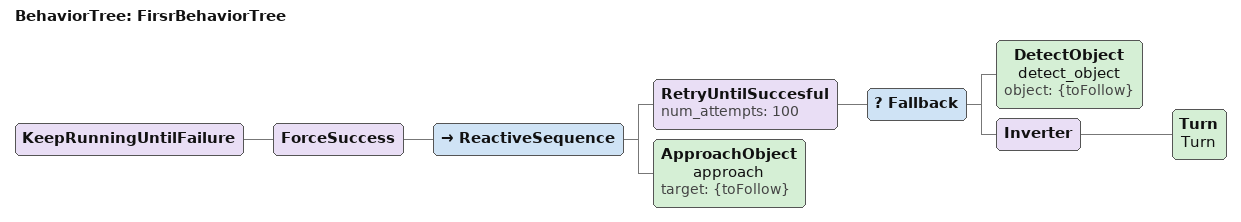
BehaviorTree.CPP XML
<root main_tree_to_execute="FirsrBehaviorTree">

    <BehaviorTree ID="FirsrBehaviorTree">
        <KeepRunningUntilFailure>
            <ForceSuccess>
                <ReactiveSequence>

                    <!-- Searchs the object -->
                    <RetryUntilSuccesful num_attempts="100">
                        <Fallback>
                            <DetectObject name="detect_object" object="{toFollow}"/>
                            <Inverter>
                                <Turn name="Turn"/>
                            </Inverter>
                        </Fallback>
                    </RetryUntilSuccesful>

                    <ApproachObject name="approach" target="{toFollow}"/>

                </ReactiveSequence>
            </ForceSuccess>
        </KeepRunningUntilFailure>
    </BehaviorTree>

</root>
